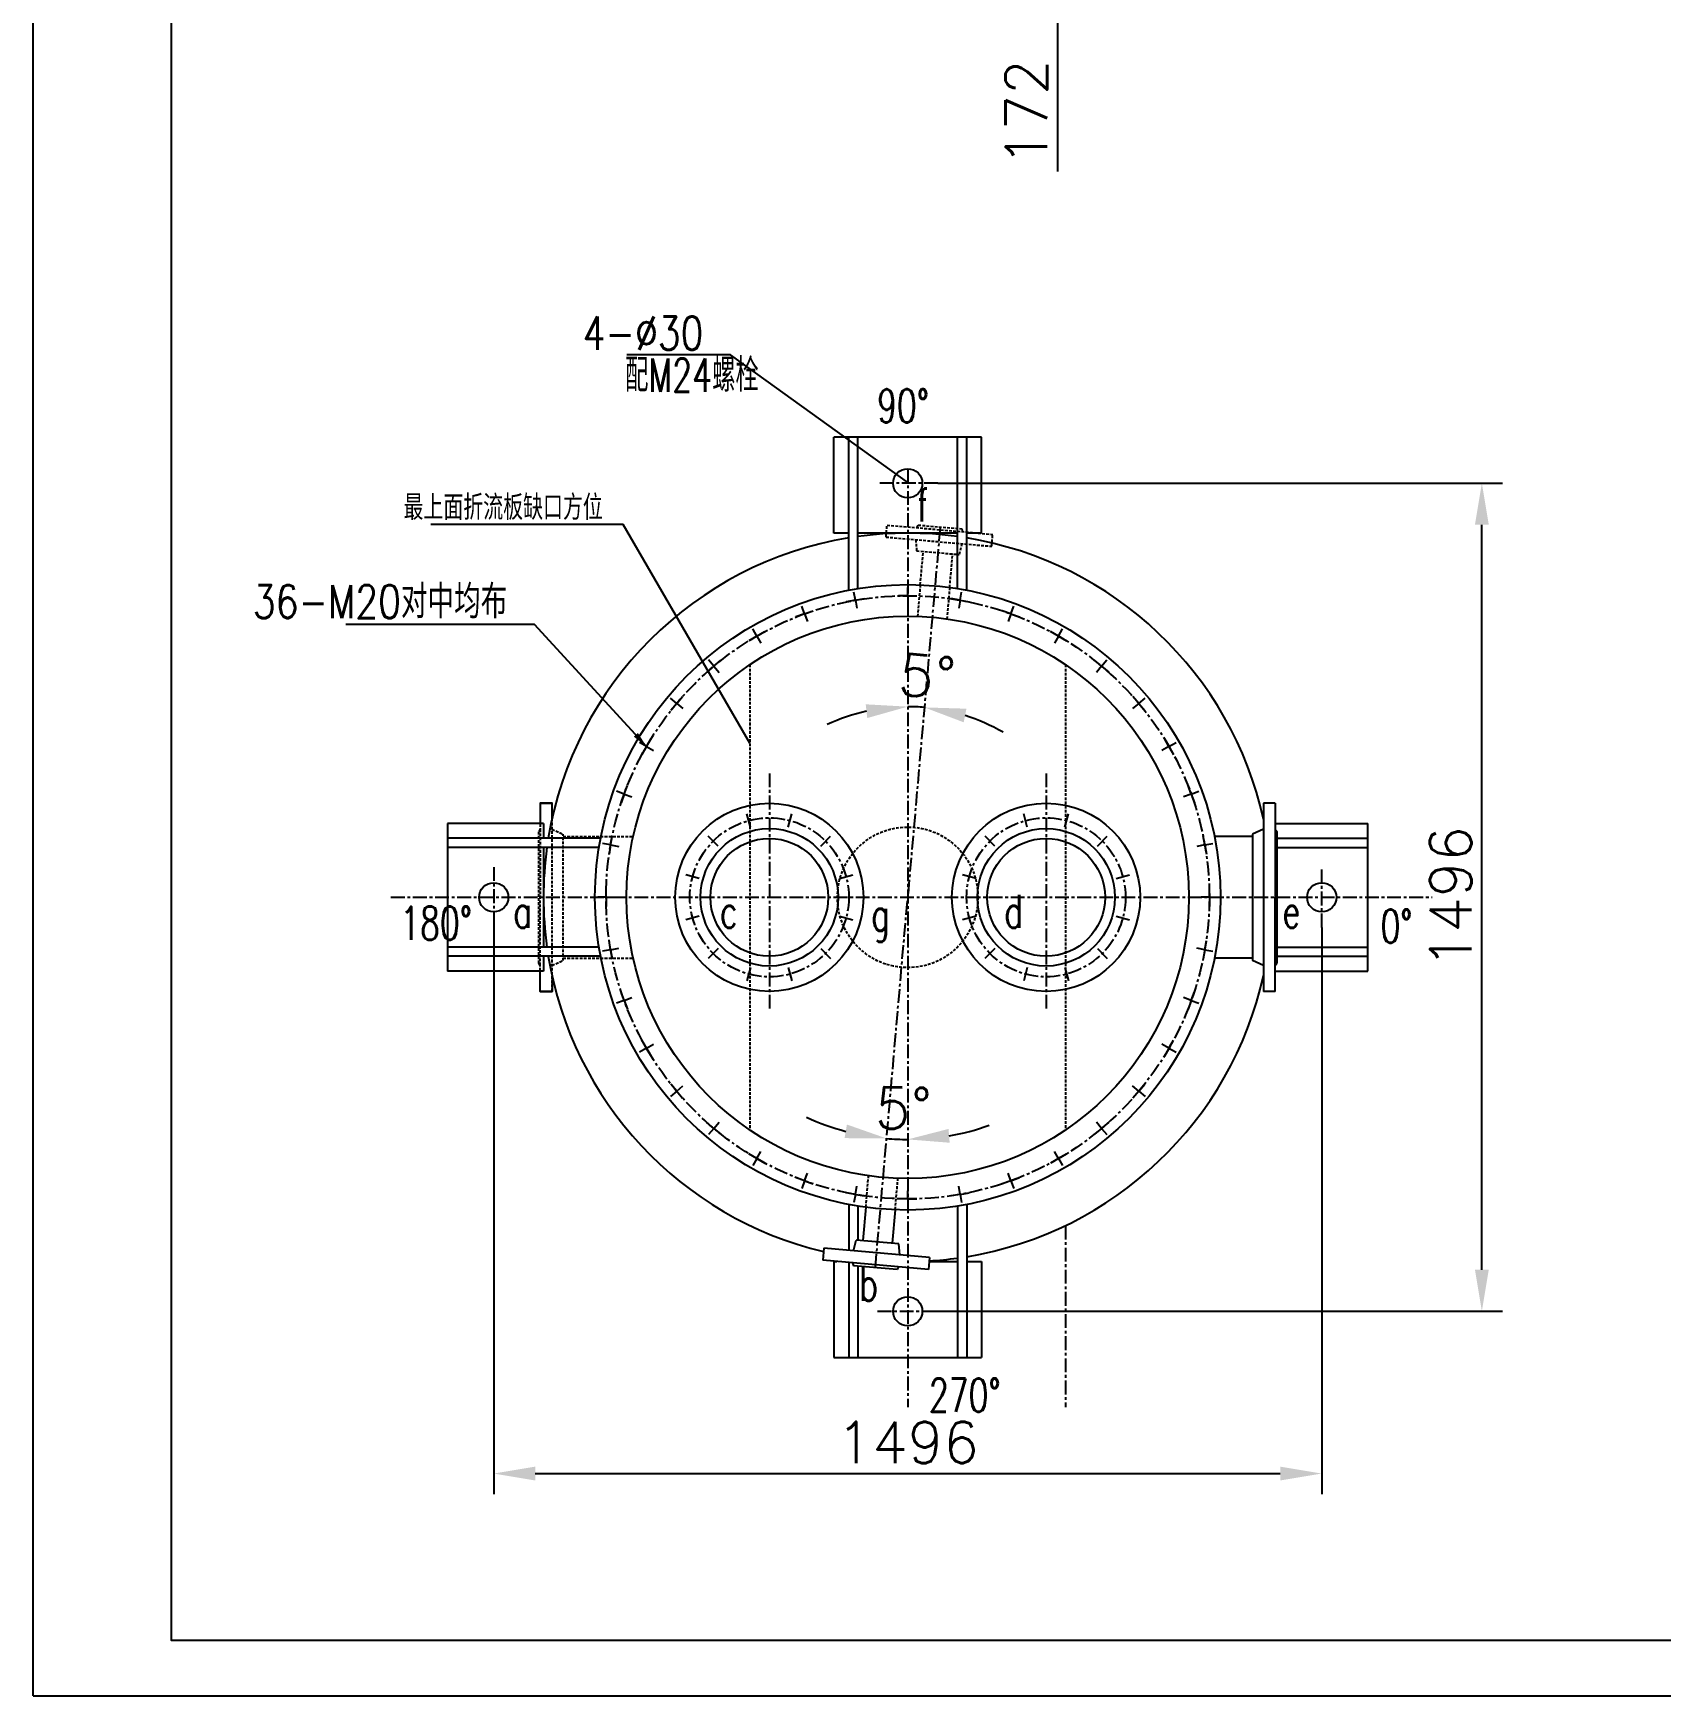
# Model space of a CAD drawing. Header units: millimetres. Extents: x 394735 to 397054, y -22030 to -21189.
# Drawn here: x 396460.1 to 396754.1, y -22030.4 to -21730 of the extents above; entities that cross this region are included whole.
import ezdxf

# ---------------------------------------------------------------- set-up
doc = ezdxf.new("R2010")
doc.units = ezdxf.units.MM
doc.linetypes.add('CENTERX2', pattern=[4, 2.5, -0.5, 0.5, -0.5])
doc.linetypes.add('HIDDENX2', pattern=[0.75, 0.5, -0.25])
for name, color, linetype in [('16CEN', 6, 'CENTERX2'), ('16CON', 4, 'Continuous'), ('16CON2', 3, 'Continuous'), ('16DAS', 2, 'HIDDENX2')]:
    doc.layers.add(name, color=color, linetype=linetype)
doc.styles.add('HZ', font='txt', dxfattribs={"width": 0.8, "bigfont": 'HZTXT.SHX'})
doc.styles.get("Standard").update_dxf_attribs({"font": 'txt', "bigfont": 'gbcbig.shx'})
doc.dimstyles.get("Standard").update_dxf_attribs({"dimscale": 1.5, "dimtxt": 5, "dimasz": 5, "dimexe": 2.5, "dimexo": 0, "dimgap": 1.25, "dimtad": 3, "dimdec": 0, "dimdsep": 46, "dimtxsty": 'Standard', "dimcen": 0, "dimaunit": 1, "dimadec": 0, "dimazin": 0, "dimtfac": 1, "dimtdec": 4, "dimtmove": 0, "dimatfit": 1, "dimfxl": 1, "dimtolj": 1, "dimtzin": 0, "dimarcsym": 0})

# ---------------------------------------------------------------- blocks, each defined once
blk = doc.blocks.new('*D584')
at = {"layer": '16CON2', "color": 0, "lineweight": -2}
for p, q in [((396645.17, -21693.86), (396645.17, -21686.36)), ((396618.1, -21701.36), (396648.92, -21701.36)), ((396645.17, -21701.36), (396645.17, -21718.76)), ((396634.16, -21718.76), (396648.92, -21718.76)), ((396645.17, -21726.26), (396645.17, -21755.01))]:
    blk.add_line(p, q, dxfattribs=at)
at = {"layer": '16CON2', "color": 0}
for points in [[(396643.92, -21693.86), (396646.42, -21693.86), (396645.17, -21701.36)], [(396643.92, -21726.26), (396646.42, -21726.26), (396645.17, -21718.76)]]:
    blk.add_solid(points, dxfattribs=at)
at = {"layer": 'Defpoints', "color": 0}
for p in [(396618.1, -21701.36), (396634.16, -21718.76), (396645.17, -21718.76)]:
    blk.add_point(p, dxfattribs=at)
at = {"layer": '16CON2', "color": 0, "insert": (396639.54, -21744.39), "char_height": 7.5, "attachment_point": 5, "rotation": 90}
blk.add_mtext('\\A1;172', dxfattribs=at)
blk = doc.blocks.new('*D627')
at = {"layer": '16CON2', "color": 0, "lineweight": -2}
for start, end in [(85, 90), (102.5015, 115.0031), (59.9969, 72.4985)]:
    blk.add_arc((396618.1, -21886.15), 34.44, start, end, dxfattribs=at)
at = {"layer": '16CON2', "color": 0}
for points in [[(396610.51, -21851.28), (396610.79, -21853.76), (396618.1, -21851.7)], [(396628.22, -21854.53), (396628.71, -21852.07), (396621.11, -21851.84)]]:
    blk.add_solid(points, dxfattribs=at)
at = {"layer": 'Defpoints', "color": 0}
for p in [(396618.1, -21808.74), (396623.96, -21819.24), (396619.11, -21851.72), (396618.1, -21886.15), (396618.1, -21978.25)]:
    blk.add_point(p, dxfattribs=at)
at = {"layer": '16CON2', "color": 0, "insert": (396621.6, -21846.23), "char_height": 7.5, "attachment_point": 5, "rotation": 355}
blk.add_mtext('\\A1;5%%D', dxfattribs=at)
blk = doc.blocks.new('*D628')
at = {"layer": '16CON2', "color": 0, "lineweight": -2}
for start, end in [(245.3283, 255.1642), (279.8358, 289.6717), (265, 270)]:
    blk.add_arc((396618.1, -21886.15), 43.74, start, end, dxfattribs=at)
at = {"layer": '16CON2', "color": 0}
for points in [[(396607.12, -21927.2), (396606.69, -21929.66), (396614.29, -21929.72)], [(396625.68, -21930.49), (396625.47, -21928), (396618.1, -21929.89)]]:
    blk.add_solid(points, dxfattribs=at)
at = {"layer": 'Defpoints', "color": 0}
for p in [(396618.1, -21808.74), (396618.1, -21886.15), (396615.56, -21929.82), (396612.25, -21953.06), (396618.1, -21978.25)]:
    blk.add_point(p, dxfattribs=at)
at = {"layer": '16CON2', "color": 0, "insert": (396617.33, -21924.26), "char_height": 7.5, "attachment_point": 5, "rotation": 358.828}
blk.add_mtext('\\A1;5%%D', dxfattribs=at)
blk = doc.blocks.new('*D629')
at = {"layer": '16CON2', "color": 0, "lineweight": -2}
for p, q in [((396623.56, -21811.35), (396725.58, -21811.35)), ((396721.83, -21953.45), (396721.83, -21818.85)), ((396623.13, -21960.95), (396725.58, -21960.95))]:
    blk.add_line(p, q, dxfattribs=at)
at = {"layer": '16CON2', "color": 0}
for points in [[(396720.58, -21818.85), (396723.08, -21818.85), (396721.83, -21811.35)], [(396720.58, -21953.45), (396723.08, -21953.45), (396721.83, -21960.95)]]:
    blk.add_solid(points, dxfattribs=at)
at = {"layer": 'Defpoints', "color": 0}
for p in [(396623.56, -21811.35), (396721.83, -21811.35), (396623.13, -21960.95)]:
    blk.add_point(p, dxfattribs=at)
at = {"layer": '16CON2', "color": 0, "insert": (396716.21, -21886.15), "char_height": 7.5, "attachment_point": 5, "rotation": 90}
blk.add_mtext('\\A1;1496', dxfattribs=at)
blk = doc.blocks.new('*D630')
at = {"layer": '16CON2', "color": 0, "lineweight": -2}
for p, q in [((396543.3, -21891.17), (396543.3, -21994.01)), ((396692.9, -21891.6), (396692.9, -21994.01)), ((396550.8, -21990.26), (396685.4, -21990.26))]:
    blk.add_line(p, q, dxfattribs=at)
at = {"layer": '16CON2', "color": 0}
for points in [[(396550.8, -21989.01), (396550.8, -21991.51), (396543.3, -21990.26)], [(396685.4, -21989.01), (396685.4, -21991.51), (396692.9, -21990.26)]]:
    blk.add_solid(points, dxfattribs=at)
at = {"layer": 'Defpoints', "color": 0}
for p in [(396543.3, -21891.17), (396692.9, -21891.6), (396692.9, -21990.26)]:
    blk.add_point(p, dxfattribs=at)
at = {"layer": '16CON2', "color": 0, "insert": (396618.1, -21984.64), "char_height": 7.5, "attachment_point": 5}
blk.add_mtext('\\A1;1496', dxfattribs=at)

msp = doc.modelspace()

# ---------------------------------------------------------------- linework, layer by layer
msp.add_lwpolyline([(397044.11, -22020.41), (396485.11, -22020.41), (396485.11, -21199.41), (397044.11, -21199.41)], close=True)
at = {"layer": '16CEN'}
for p, q in [((396618.1, -21808.74), (396618.1, -21978.25)), ((396623.56, -21811.35), (396613.08, -21811.35)), ((396623.96, -21819.24), (396618.1, -21886.15)), ((396593.1, -21863.76), (396593.1, -21906.22)), ((396643.1, -21863.76), (396643.1, -21906.22)), ((396589.71, -21873.48), (396588.96, -21870.69)), ((396596.5, -21873.48), (396597.25, -21870.69)), ((396639.71, -21873.48), (396638.96, -21870.69)), ((396646.5, -21873.48), (396647.25, -21870.69)), ((396583.83, -21876.88), (396581.79, -21874.83)), ((396602.38, -21876.88), (396604.42, -21874.83)), ((396633.83, -21876.88), (396631.79, -21874.83)), ((396652.38, -21876.88), (396654.42, -21874.83)), ((396543.3, -21880.69), (396543.3, -21891.17)), ((396580.44, -21882.75), (396577.65, -21882.01)), ((396605.77, -21882.75), (396608.56, -21882.01)), ((396630.44, -21882.75), (396627.65, -21882.01)), ((396655.77, -21882.75), (396658.56, -21882.01)), ((396692.9, -21891.6), (396692.9, -21881.13)), ((396524.72, -21886.15), (396712.83, -21886.15)), ((396612.25, -21953.06), (396618.1, -21886.15)), ((396580.44, -21889.54), (396577.65, -21890.29)), ((396605.77, -21889.54), (396608.56, -21890.29)), ((396630.44, -21889.54), (396627.65, -21890.29)), ((396655.77, -21889.54), (396658.56, -21890.29)), ((396583.83, -21895.42), (396581.79, -21897.46)), ((396602.38, -21895.42), (396604.42, -21897.46)), ((396633.83, -21895.42), (396631.79, -21897.46)), ((396652.38, -21895.42), (396654.42, -21897.46)), ((396589.71, -21898.81), (396588.96, -21901.6)), ((396596.5, -21898.81), (396597.25, -21901.6)), ((396639.71, -21898.81), (396638.96, -21901.6)), ((396646.5, -21898.81), (396647.25, -21901.6)), ((396646.6, -21945.45), (396646.6, -21978.25)), ((396612.65, -21960.95), (396623.13, -21960.95))]:
    msp.add_line(p, q, dxfattribs=at)
for centre, radius in [((396618.1, -21886.15), 54.5), ((396593.1, -21886.15), 14.36), ((396643.1, -21886.15), 14.36)]:
    msp.add_circle(centre, radius, dxfattribs=at)
at = {"layer": '16CON'}
for p, q in [((396631.44, -21803.01), (396604.77, -21803.01)), ((396604.77, -21820.35), (396604.77, -21803.01)), ((396607.44, -21830.66), (396607.44, -21803.01)), ((396609.1, -21830.37), (396609.1, -21803.01)), ((396627.1, -21830.37), (396627.1, -21803.01)), ((396628.77, -21830.66), (396628.77, -21803.01)), ((396631.44, -21820.35), (396631.44, -21803.01)), ((396607.44, -21820.35), (396604.77, -21820.35)), ((396627.1, -21820.35), (396609.1, -21820.35)), ((396631.44, -21820.35), (396628.77, -21820.35)), ((396608.64, -21832.47), (396608.38, -21831.02)), ((396618.1, -21831.65), (396618.1, -21830.17)), ((396627.57, -21832.47), (396627.83, -21831.02)), ((396599.46, -21834.93), (396598.96, -21833.54)), ((396608.64, -21832.47), (396607, -21832.76)), ((396608.64, -21832.47), (396607, -21832.76)), ((396608.64, -21832.47), (396610.29, -21832.18)), ((396608.64, -21832.47), (396610.29, -21832.18)), ((396608.64, -21832.47), (396608.9, -21833.93)), ((396618.1, -21831.65), (396616.43, -21831.65)), ((396618.1, -21831.65), (396616.43, -21831.65)), ((396618.1, -21831.65), (396619.77, -21831.65)), ((396618.1, -21831.65), (396618.1, -21833.12)), ((396618.1, -21831.65), (396619.77, -21831.65)), ((396627.57, -21832.47), (396625.92, -21832.18)), ((396627.57, -21832.47), (396625.92, -21832.18)), ((396627.57, -21832.47), (396627.31, -21833.93)), ((396627.57, -21832.47), (396629.21, -21832.76)), ((396627.57, -21832.47), (396629.21, -21832.76)), ((396636.74, -21834.93), (396637.25, -21833.54)), ((396599.46, -21834.93), (396597.9, -21835.5)), ((396599.46, -21834.93), (396597.9, -21835.5)), ((396599.46, -21834.93), (396601.03, -21834.36)), ((396599.46, -21834.93), (396601.03, -21834.36)), ((396599.46, -21834.93), (396599.97, -21836.32)), ((396636.74, -21834.93), (396635.18, -21834.36)), ((396636.74, -21834.93), (396635.18, -21834.36)), ((396636.74, -21834.93), (396636.24, -21836.32)), ((396636.74, -21834.93), (396638.31, -21835.5)), ((396636.74, -21834.93), (396638.31, -21835.5)), ((396590.85, -21838.95), (396589.41, -21839.78)), ((396590.85, -21838.95), (396589.41, -21839.78)), ((396590.85, -21838.95), (396590.12, -21837.67)), ((396590.85, -21838.95), (396592.3, -21838.11)), ((396590.85, -21838.95), (396592.3, -21838.11)), ((396590.85, -21838.95), (396591.59, -21840.23)), ((396645.35, -21838.95), (396643.91, -21838.11)), ((396645.35, -21838.95), (396643.91, -21838.11)), ((396645.35, -21838.95), (396644.62, -21840.23)), ((396645.35, -21838.95), (396646.09, -21837.67)), ((396645.35, -21838.95), (396646.8, -21839.78)), ((396645.35, -21838.95), (396646.8, -21839.78)), ((396583.07, -21844.4), (396581.79, -21845.47)), ((396583.07, -21844.4), (396581.79, -21845.47)), ((396583.07, -21844.4), (396582.12, -21843.27)), ((396583.07, -21844.4), (396584.35, -21843.32)), ((396583.07, -21844.4), (396584.35, -21843.32)), ((396583.07, -21844.4), (396584.02, -21845.53)), ((396653.14, -21844.4), (396651.86, -21843.32)), ((396653.14, -21844.4), (396651.86, -21843.32)), ((396653.14, -21844.4), (396652.19, -21845.53)), ((396653.14, -21844.4), (396654.09, -21843.27)), ((396653.14, -21844.4), (396654.42, -21845.47)), ((396653.14, -21844.4), (396654.42, -21845.47)), ((396576.36, -21851.11), (396575.22, -21850.16)), ((396576.36, -21851.11), (396575.28, -21852.39)), ((396576.36, -21851.11), (396575.28, -21852.39)), ((396576.36, -21851.11), (396577.43, -21849.84)), ((396576.36, -21851.11), (396577.43, -21849.84)), ((396576.36, -21851.11), (396577.49, -21852.06)), ((396659.85, -21851.11), (396658.72, -21852.06)), ((396659.85, -21851.11), (396658.78, -21849.84)), ((396659.85, -21851.11), (396658.78, -21849.84)), ((396659.85, -21851.11), (396660.99, -21850.16)), ((396659.85, -21851.11), (396660.93, -21852.39)), ((396659.85, -21851.11), (396660.93, -21852.39)), ((396570.91, -21858.9), (396569.63, -21858.16)), ((396570.91, -21858.9), (396571.74, -21857.45)), ((396570.91, -21858.9), (396571.74, -21857.45)), ((396665.3, -21858.9), (396664.47, -21857.45)), ((396665.3, -21858.9), (396664.47, -21857.45)), ((396665.3, -21858.9), (396666.58, -21858.16)), ((396570.91, -21858.9), (396570.07, -21860.34)), ((396570.91, -21858.9), (396570.07, -21860.34)), ((396570.91, -21858.9), (396572.19, -21859.64)), ((396665.3, -21858.9), (396664.02, -21859.64)), ((396665.3, -21858.9), (396666.14, -21860.34)), ((396665.3, -21858.9), (396666.14, -21860.34)), ((396566.89, -21867.51), (396565.5, -21867)), ((396566.89, -21867.51), (396567.46, -21865.94)), ((396566.89, -21867.51), (396567.46, -21865.94)), ((396669.32, -21867.51), (396668.75, -21865.94)), ((396669.32, -21867.51), (396668.75, -21865.94)), ((396669.32, -21867.51), (396670.71, -21867)), ((396551.72, -21869.15), (396553.84, -21869.15)), ((396566.89, -21867.51), (396566.32, -21869.08)), ((396566.89, -21867.51), (396566.32, -21869.08)), ((396566.89, -21867.51), (396568.28, -21868.01)), ((396669.32, -21867.51), (396667.93, -21868.01)), ((396669.32, -21867.51), (396669.89, -21869.08)), ((396669.32, -21867.51), (396669.89, -21869.08)), ((396682.37, -21869.15), (396682.37, -21903.15)), ((396684.49, -21869.15), (396682.37, -21869.15)), ((396552.3, -21872.81), (396534.97, -21872.81)), ((396534.97, -21872.81), (396534.97, -21899.48)), ((396552.3, -21872.81), (396552.3, -21875.48)), ((396684.49, -21872.81), (396701.24, -21872.81)), ((396701.24, -21899.48), (396701.24, -21872.81)), ((396562.62, -21875.48), (396534.97, -21875.48)), ((396564.43, -21876.68), (396564.72, -21875.04)), ((396564.43, -21876.68), (396564.72, -21875.04)), ((396671.78, -21876.68), (396671.49, -21875.04)), ((396671.78, -21876.68), (396671.49, -21875.04)), ((396680.37, -21875.15), (396673.52, -21875.15)), ((396680.37, -21874.74), (396680.37, -21897.56)), ((396684.77, -21874.24), (396684.77, -21898.05)), ((396684.77, -21875.48), (396701.24, -21875.48)), ((396562.33, -21877.15), (396534.97, -21877.15)), ((396552.3, -21877.15), (396552.3, -21895.15)), ((396564.43, -21876.68), (396562.98, -21876.43)), ((396564.43, -21876.68), (396564.14, -21878.33)), ((396564.43, -21876.68), (396564.14, -21878.33)), ((396564.43, -21876.68), (396565.89, -21876.94)), ((396671.78, -21876.68), (396670.32, -21876.94)), ((396671.78, -21876.68), (396673.23, -21876.43)), ((396671.78, -21876.68), (396672.07, -21878.33)), ((396671.78, -21876.68), (396672.07, -21878.33)), ((396684.77, -21877.15), (396701.24, -21877.15)), ((396563.6, -21886.15), (396563.6, -21884.48)), ((396563.6, -21886.15), (396563.6, -21884.48)), ((396672.6, -21886.15), (396672.6, -21884.48)), ((396672.6, -21886.15), (396672.6, -21884.48)), ((396563.6, -21886.15), (396562.13, -21886.15)), ((396563.6, -21886.15), (396563.6, -21887.82)), ((396563.6, -21886.15), (396563.6, -21887.82)), ((396563.6, -21886.15), (396565.08, -21886.15)), ((396672.6, -21886.15), (396671.13, -21886.15)), ((396672.6, -21886.15), (396672.6, -21887.82)), ((396672.6, -21886.15), (396674.08, -21886.15)), ((396672.6, -21886.15), (396672.6, -21887.82)), ((396564.43, -21895.61), (396564.14, -21893.97)), ((396564.43, -21895.61), (396564.14, -21893.97)), ((396671.78, -21895.61), (396672.07, -21893.97)), ((396671.78, -21895.61), (396672.07, -21893.97)), ((396562.33, -21895.15), (396534.97, -21895.15)), ((396562.62, -21896.81), (396534.97, -21896.81)), ((396552.3, -21896.81), (396552.3, -21899.48)), ((396564.43, -21895.61), (396562.98, -21895.87)), ((396564.43, -21895.61), (396565.89, -21895.35)), ((396564.43, -21895.61), (396564.72, -21897.26)), ((396564.43, -21895.61), (396564.72, -21897.26)), ((396671.78, -21895.61), (396670.32, -21895.35)), ((396671.78, -21895.61), (396671.49, -21897.26)), ((396671.78, -21895.61), (396671.49, -21897.26)), ((396671.78, -21895.61), (396673.23, -21895.87)), ((396680.37, -21897.15), (396673.52, -21897.15)), ((396684.77, -21895.15), (396701.24, -21895.15)), ((396684.77, -21896.81), (396701.24, -21896.81)), ((396552.3, -21899.48), (396534.97, -21899.48)), ((396684.49, -21899.48), (396701.24, -21899.48)), ((396551.72, -21903.15), (396553.84, -21903.15)), ((396566.89, -21904.79), (396566.32, -21903.22)), ((396566.89, -21904.79), (396566.32, -21903.22)), ((396669.32, -21904.79), (396669.89, -21903.22)), ((396669.32, -21904.79), (396669.89, -21903.22)), ((396684.49, -21903.15), (396682.37, -21903.15)), ((396566.89, -21904.79), (396565.5, -21905.29)), ((396566.89, -21904.79), (396568.28, -21904.28)), ((396566.89, -21904.79), (396567.46, -21906.36)), ((396566.89, -21904.79), (396567.46, -21906.36)), ((396669.32, -21904.79), (396667.93, -21904.28)), ((396669.32, -21904.79), (396668.75, -21906.36)), ((396669.32, -21904.79), (396668.75, -21906.36)), ((396669.32, -21904.79), (396670.71, -21905.29)), ((396570.91, -21913.4), (396570.07, -21911.95)), ((396570.91, -21913.4), (396570.07, -21911.95)), ((396665.3, -21913.4), (396666.14, -21911.95)), ((396665.3, -21913.4), (396666.14, -21911.95)), ((396570.91, -21913.4), (396569.63, -21914.14)), ((396570.91, -21913.4), (396572.19, -21912.66)), ((396570.91, -21913.4), (396571.74, -21914.84)), ((396570.91, -21913.4), (396571.74, -21914.84)), ((396665.3, -21913.4), (396664.02, -21912.66)), ((396665.3, -21913.4), (396664.47, -21914.84)), ((396665.3, -21913.4), (396664.47, -21914.84)), ((396665.3, -21913.4), (396666.58, -21914.14)), ((396576.36, -21921.18), (396575.22, -21922.13)), ((396576.36, -21921.18), (396575.28, -21919.9)), ((396576.36, -21921.18), (396575.28, -21919.9)), ((396576.36, -21921.18), (396577.49, -21920.23)), ((396576.36, -21921.18), (396577.43, -21922.46)), ((396576.36, -21921.18), (396577.43, -21922.46)), ((396659.85, -21921.18), (396658.72, -21920.23)), ((396659.85, -21921.18), (396658.78, -21922.46)), ((396659.85, -21921.18), (396658.78, -21922.46)), ((396659.85, -21921.18), (396660.93, -21919.9)), ((396659.85, -21921.18), (396660.93, -21919.9)), ((396659.85, -21921.18), (396660.99, -21922.13)), ((396583.07, -21927.9), (396581.79, -21926.82)), ((396583.07, -21927.9), (396581.79, -21926.82)), ((396583.07, -21927.9), (396584.02, -21926.76)), ((396653.14, -21927.9), (396652.19, -21926.76)), ((396653.14, -21927.9), (396654.42, -21926.82)), ((396653.14, -21927.9), (396654.42, -21926.82)), ((396583.07, -21927.9), (396582.12, -21929.03)), ((396583.07, -21927.9), (396584.35, -21928.97)), ((396583.07, -21927.9), (396584.35, -21928.97)), ((396653.14, -21927.9), (396651.86, -21928.97)), ((396653.14, -21927.9), (396651.86, -21928.97)), ((396653.14, -21927.9), (396654.09, -21929.03)), ((396590.85, -21933.34), (396589.41, -21932.51)), ((396590.85, -21933.34), (396589.41, -21932.51)), ((396590.85, -21933.34), (396590.12, -21934.62)), ((396590.85, -21933.34), (396591.59, -21932.07)), ((396590.85, -21933.34), (396592.3, -21934.18)), ((396590.85, -21933.34), (396592.3, -21934.18)), ((396645.35, -21933.34), (396643.91, -21934.18)), ((396645.35, -21933.34), (396643.91, -21934.18)), ((396645.35, -21933.34), (396644.62, -21932.07)), ((396645.35, -21933.34), (396646.8, -21932.51)), ((396645.35, -21933.34), (396646.8, -21932.51)), ((396645.35, -21933.34), (396646.09, -21934.62)), ((396599.46, -21937.36), (396599.97, -21935.97)), ((396636.74, -21937.36), (396636.24, -21935.97)), ((396599.46, -21937.36), (396597.9, -21936.79)), ((396599.46, -21937.36), (396597.9, -21936.79)), ((396599.46, -21937.36), (396598.96, -21938.75)), ((396599.46, -21937.36), (396601.03, -21937.93)), ((396599.46, -21937.36), (396601.03, -21937.93)), ((396608.64, -21939.82), (396608.9, -21938.36)), ((396618.1, -21940.65), (396618.1, -21939.17)), ((396627.57, -21939.82), (396627.31, -21938.36)), ((396636.74, -21937.36), (396635.18, -21937.93)), ((396636.74, -21937.36), (396635.18, -21937.93)), ((396636.74, -21937.36), (396638.31, -21936.79)), ((396636.74, -21937.36), (396638.31, -21936.79)), ((396636.74, -21937.36), (396637.25, -21938.75)), ((396608.64, -21939.82), (396607, -21939.53)), ((396608.64, -21939.82), (396607, -21939.53)), ((396607.44, -21941.63), (396607.44, -21949.96)), ((396608.64, -21939.82), (396608.38, -21941.27)), ((396608.64, -21939.82), (396610.29, -21940.11)), ((396608.64, -21939.82), (396610.29, -21940.11)), ((396609.1, -21941.92), (396609.1, -21948.1)), ((396618.1, -21940.65), (396616.43, -21940.65)), ((396618.1, -21940.65), (396616.43, -21940.65)), ((396618.1, -21940.65), (396618.1, -21942.12)), ((396618.1, -21940.65), (396619.77, -21940.65)), ((396618.1, -21940.65), (396619.77, -21940.65)), ((396627.57, -21939.82), (396625.92, -21940.11)), ((396627.57, -21939.82), (396625.92, -21940.11)), ((396627.1, -21941.92), (396627.1, -21969.28)), ((396627.57, -21939.82), (396629.21, -21939.53)), ((396627.57, -21939.82), (396629.21, -21939.53)), ((396627.57, -21939.82), (396627.83, -21941.27)), ((396628.77, -21941.63), (396628.77, -21969.28)), ((396608.32, -21950.04), (396608.8, -21948.07)), ((396616.51, -21948.75), (396608.8, -21948.07)), ((396622.03, -21951.24), (396602.94, -21949.57)), ((396616.65, -21950.77), (396616.51, -21948.75)), ((396621.84, -21953.39), (396602.75, -21951.72)), ((396604.77, -21951.95), (396604.77, -21969.28)), ((396604.77, -21951.95), (396605.29, -21951.95)), ((396607.44, -21952.13), (396607.44, -21969.28)), ((396608.13, -21952.19), (396608.29, -21952.71)), ((396616.21, -21953.4), (396608.29, -21952.71)), ((396616.21, -21953.4), (396608.29, -21952.71)), ((396609.1, -21952.78), (396609.1, -21969.28)), ((396616.46, -21952.92), (396616.21, -21953.4)), ((396621.97, -21951.95), (396627.1, -21951.95)), ((396628.77, -21951.95), (396631.44, -21951.95)), ((396631.44, -21951.95), (396631.44, -21969.28)), ((396604.77, -21969.28), (396631.44, -21969.28))]:
    msp.add_line(p, q, dxfattribs=at)
for points in [[(396553.84, -21872.02), (396553.84, -21869.15), (396551.72, -21869.15), (396551.72, -21872.81)], [(396684.49, -21869.15), (396684.49, -21873.85), (396684.77, -21874.24)], [(396682.37, -21873.85), (396680.37, -21874.74)], [(396684.49, -21873.85), (396684.49, -21886.15)], [(396684.49, -21898.45), (396684.49, -21886.15)], [(396553.84, -21900.27), (396553.84, -21903.15), (396551.72, -21903.15), (396551.72, -21899.48)], [(396682.37, -21898.45), (396680.37, -21897.56)], [(396684.49, -21903.15), (396684.49, -21898.45), (396684.77, -21898.05)], [(396610.53, -21942.14), (396610, -21948.18)], [(396615.84, -21942.6), (396615.31, -21948.64)], [(396602.94, -21949.57), (396602.75, -21951.72)], [(396622.03, -21951.24), (396621.84, -21953.39)]]:
    msp.add_lwpolyline(points, dxfattribs=at)
for centre, radius in [((396618.1, -21811.35), 2.64), ((396618.1, -21886.15), 56.5), ((396618.1, -21886.15), 50.8), ((396593.1, -21886.15), 17), ((396643.1, -21886.15), 17), ((396593.1, -21886.15), 12.42), ((396593.1, -21886.15), 10.65), ((396643.1, -21886.15), 12.42), ((396643.1, -21886.15), 10.65), ((396543.3, -21886.15), 2.64), ((396692.9, -21886.15), 2.64), ((396618.1, -21960.95), 2.64)]:
    msp.add_circle(centre, radius, dxfattribs=at)
for start, end in [(99.3292, 170.6708), (82.1385, 97.8615), (12.3934, 80.6708), (172.1385, 187.8615), (189.3292, 256.6255), (279.3292, 347.6066), (273.3745, 277.8615)]:
    msp.add_arc((396618.1, -21886.15), 65.8, start, end, dxfattribs=at)
at = {"layer": '16CON2'}
for p, q in [((396460.11, -22030.41), (396460.11, -21189.41)), ((396582.11, -21788.16), (396567.33, -21788.16)), ((396586.11, -21788.16), (396582.11, -21788.16)), ((396618.32, -21811.35), (396586.11, -21788.16)), ((396563.71, -21818.8), (396531.92, -21818.8)), ((396566.71, -21818.8), (396563.71, -21818.8)), ((396589.6, -21858.27), (396566.71, -21818.8)), ((396546.67, -21836.84), (396516.61, -21836.84)), ((396550.67, -21836.84), (396546.67, -21836.84)), ((396570.91, -21858.9), (396550.67, -21836.84)), ((396460.11, -22030.41), (397054.11, -22030.41))]:
    msp.add_line(p, q, dxfattribs=at)
msp.add_lwpolyline([(396568.98, -21856.79, 1, 0, 0), (396570.91, -21858.9, 0, 0, 0)], format="xyseb", dxfattribs=at)
at = {"layer": '16DAS'}
for p, q in [((396614.37, -21818.9), (396633.46, -21820.57)), ((396619.75, -21819.37), (396620, -21818.89)), ((396620, -21818.89), (396627.92, -21819.58)), ((396620, -21818.89), (396627.92, -21819.58)), ((396614.18, -21821.06), (396633.27, -21822.73)), ((396619.56, -21821.53), (396619.7, -21823.55)), ((396628.08, -21820.1), (396627.92, -21819.58)), ((396631.44, -21820.35), (396630.92, -21820.35)), ((396619.7, -21823.55), (396627.41, -21824.22)), ((396627.89, -21822.26), (396627.41, -21824.22)), ((396620.37, -21829.69), (396619.87, -21835.38)), ((396625.68, -21830.16), (396625.18, -21835.84)), ((396589.6, -21844.09), (396589.6, -21928.2)), ((396646.6, -21844.09), (396646.6, -21928.2)), ((396553.84, -21903.15), (396553.84, -21869.15)), ((396551.44, -21898.05), (396551.44, -21874.24)), ((396555.84, -21897.56), (396555.84, -21874.74)), ((396555.84, -21875.15), (396568.51, -21875.15)), ((396555.84, -21897.15), (396568.51, -21897.15)), ((396610.53, -21942.14), (396611.03, -21936.45)), ((396615.84, -21942.6), (396616.34, -21936.92))]:
    msp.add_line(p, q, dxfattribs=at)
for points in [[(396614.18, -21821.06), (396614.37, -21818.9)], [(396633.27, -21822.73), (396633.46, -21820.57)], [(396620.37, -21829.69), (396620.9, -21823.65)], [(396625.68, -21830.16), (396626.21, -21824.12)], [(396551.72, -21869.15), (396551.72, -21873.85), (396551.44, -21874.24)], [(396551.72, -21873.85), (396551.72, -21886.15)], [(396553.84, -21873.85), (396555.84, -21874.74)], [(396551.72, -21898.45), (396551.72, -21886.15)], [(396551.72, -21903.15), (396551.72, -21898.45), (396551.44, -21898.05)], [(396553.84, -21898.45), (396555.84, -21897.56)]]:
    msp.add_lwpolyline(points, dxfattribs=at)
msp.add_circle((396618.1, -21886.15), 12.7, dxfattribs=at)

# ---------------------------------------------------------------- texts
at = {"layer": '16CON2', "style": 'HZ', "width": 0.7}
for s, p in [('配M24螺栓', (396567.05, -21794.8)), ('90%%D', (396612.56, -21800.36)), ('f', (396619.78, -21818.27)), ('180%%D', (396526.39, -21893.82)), ('a', (396546.83, -21891.69)), ('c', (396584.18, -21891.69)), ('g', (396611.47, -21892.22)), ('d', (396635.55, -21891.69)), ('e', (396685.79, -21891.69)), ('0%%D', (396703.51, -21894.36)), ('b', (396609.33, -21959.05)), ('270%%D', (396621.91, -21979.1))]:
    msp.add_text(s, height=6, dxfattribs=at).set_placement(p)
at = {"layer": '16CON2', "attachment_point": 6, "style": 'HZ'}
for s, insert, char_height in [('4-∅30', (396581.18, -21784.23), 6), ('\\A1;最上面折流板缺口方位', (396563.01, -21815.72), 4.5), ('36-M20对中均布', (396545.74, -21832.73), 6)]:
    msp.add_mtext(s, dxfattribs=dict(at, insert=insert, char_height=char_height))

# ---------------------------------------------------------------- dimensions: what is measured, and where the dimension line sits
at = {"layer": '16CON2'}
for base, p1, p2, text, picture, middle in [((396645.17, -21718.76), (396618.1, -21701.36), (396634.16, -21718.76), '172', '*D584', (396639.54, -21744.39)), ((396721.83, -21811.35), (396623.13, -21960.95), (396623.56, -21811.35), '1496', '*D629', (396716.21, -21886.15))]:
    dim = msp.add_linear_dim(base=base, p1=p1, p2=p2, angle=90, text=text, dimstyle='Standard', dxfattribs=at)
    dim.commit()
    dim.dimension.update_dxf_attribs({"geometry": picture, "text_midpoint": middle})
for base, line1, picture, middle in [((396615.56, -21929.82), ((396612.25, -21953.06), (396618.1, -21886.15)), '*D628', (396617.21, -21929.88)), ((396619.11, -21851.72), ((396623.96, -21819.24), (396618.1, -21886.15)), '*D627', (396621.11, -21851.84))]:
    dim = msp.add_angular_dim_2l(base=base, line1=line1, line2=((396618.1, -21808.74), (396618.1, -21978.25)), text='5%%D', dimstyle='Standard', override={"dimadec": 4}, dxfattribs=at)
    dim.commit()
    dim.dimension.update_dxf_attribs({"geometry": picture, "text_midpoint": middle, "dimtype": 162})
dim = msp.add_linear_dim(base=(396692.9, -21990.26), p1=(396543.3, -21891.17), p2=(396692.9, -21891.6), text='1496', dimstyle='Standard', dxfattribs=at)
dim.commit()
dim.dimension.update_dxf_attribs({"geometry": '*D630', "text_midpoint": (396618.1, -21984.64)})

doc.saveas('drawing.dxf')
